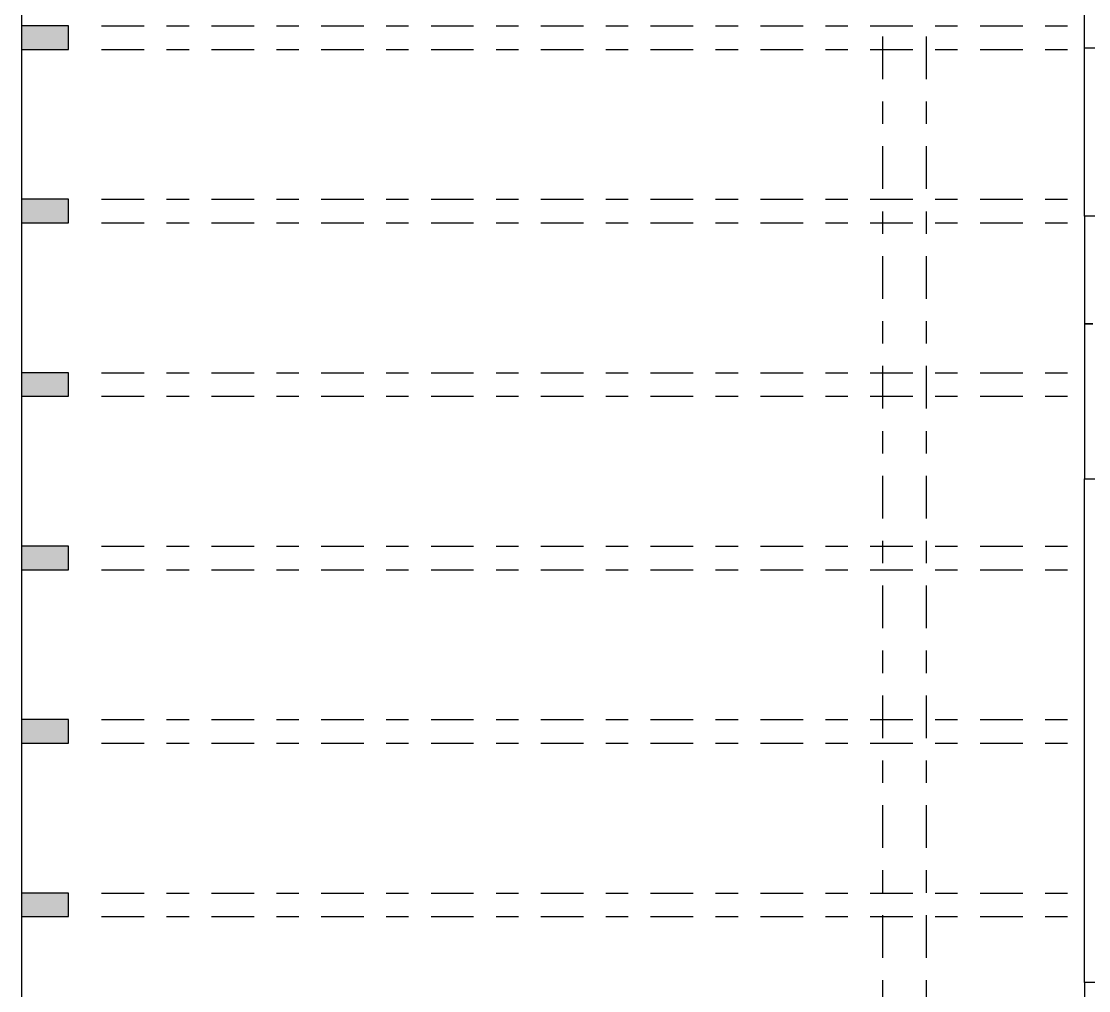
# Model space of a CAD drawing. Header units: millimetres. Extents: x 1573 to 2177, y 1587 to 1932.
# Drawn here: x 1891.256 to 1896.024, y 1911.691 to 1916.02 of the extents above; entities that cross this region are included whole.
import ezdxf

# ---------------------------------------------------------------- set-up
doc = ezdxf.new("R2010")
doc.units = ezdxf.units.MM
doc.header["$LTSCALE"] = 0.03
doc.linetypes.add('DASHDOT', pattern=[25.4, 12.7, -6.35, 0, -6.35])
doc.layers.add('-HIDRO', color=8, linetype='Continuous')

msp = doc.modelspace()

# ---------------------------------------------------------------- hatches: boundary and pattern name
at = {"layer": '-HIDRO'}
h = msp.add_hatch(color=256, dxfattribs=at)
h.dxf.hatch_style = 1
h.paths.add_polyline_path([(1891.2559, 1915.8952), (1891.4659, 1915.8952), (1891.4659, 1916.0002), (1891.2559, 1916.0002)])
h = msp.add_hatch(color=256, dxfattribs=at)
h.dxf.hatch_style = 1
h.paths.add_polyline_path([(1891.2559, 1915.1206), (1891.4659, 1915.1206), (1891.4659, 1915.2256), (1891.2559, 1915.2256)])
h = msp.add_hatch(color=256, dxfattribs=at)
h.dxf.hatch_style = 1
h.paths.add_polyline_path([(1891.2559, 1914.346), (1891.4659, 1914.346), (1891.4659, 1914.451), (1891.2559, 1914.451)])
h = msp.add_hatch(color=256, dxfattribs=at)
h.dxf.hatch_style = 1
h.paths.add_polyline_path([(1891.2559, 1913.5714), (1891.4659, 1913.5714), (1891.4659, 1913.6764), (1891.2559, 1913.6764)])
h = msp.add_hatch(color=256, dxfattribs=at)
h.dxf.hatch_style = 1
h.paths.add_polyline_path([(1891.2559, 1912.7968), (1891.4659, 1912.7968), (1891.4659, 1912.9018), (1891.2559, 1912.9018)])
h = msp.add_hatch(color=256, dxfattribs=at)
h.dxf.hatch_style = 1
h.paths.add_polyline_path([(1891.2559, 1912.0222), (1891.4659, 1912.0222), (1891.4659, 1912.1272), (1891.2559, 1912.1272)])

# ---------------------------------------------------------------- linework, layer by layer
for p, q in [((1891.2559, 1926.4843), (1891.2559, 1892.5888)), ((1896.0049, 1915.9003), (1896.0049, 1920.7453)), ((1891.4659, 1916.0002), (1891.2559, 1916.0002)), ((1891.2559, 1916.0002), (1891.2559, 1915.8952)), ((1891.4659, 1915.8952), (1891.4659, 1916.0002)), ((1891.2559, 1915.8952), (1891.4659, 1915.8952)), ((1896.0049, 1915.1503), (1896.0049, 1915.9003)), ((1896.2704, 1915.9003), (1896.0049, 1915.9003)), ((1891.4659, 1915.2256), (1891.2559, 1915.2256)), ((1891.2559, 1915.2256), (1891.2559, 1915.1206)), ((1891.4659, 1915.1206), (1891.4659, 1915.2256)), ((1891.2559, 1915.1206), (1891.4659, 1915.1206)), ((1896.2704, 1915.1503), (1896.0049, 1915.1503)), ((1896.0049, 1915.1503), (1896.0049, 1914.6688)), ((1896.0424, 1914.6688), (1896.0049, 1914.6688)), ((1896.0049, 1914.6688), (1896.0049, 1913.9773)), ((1896.0049, 1914.6688), (1896.0424, 1914.6688)), ((1891.4659, 1914.451), (1891.2559, 1914.451)), ((1891.2559, 1914.451), (1891.2559, 1914.346)), ((1891.4659, 1914.346), (1891.4659, 1914.451)), ((1891.2559, 1914.346), (1891.4659, 1914.346)), ((1896.0049, 1911.7273), (1896.0049, 1913.9773)), ((1896.0049, 1913.9773), (1896.2704, 1913.9773)), ((1891.4659, 1913.6764), (1891.2559, 1913.6764)), ((1891.2559, 1913.6764), (1891.2559, 1913.5714)), ((1891.4659, 1913.5714), (1891.4659, 1913.6764)), ((1891.2559, 1913.5714), (1891.4659, 1913.5714)), ((1891.4659, 1912.9018), (1891.2559, 1912.9018)), ((1891.2559, 1912.9018), (1891.2559, 1912.7968)), ((1891.4659, 1912.7968), (1891.4659, 1912.9018)), ((1891.2559, 1912.7968), (1891.4659, 1912.7968)), ((1891.4659, 1912.1272), (1891.2559, 1912.1272)), ((1891.2559, 1912.1272), (1891.2559, 1912.0222)), ((1891.4659, 1912.0222), (1891.4659, 1912.1272)), ((1891.2559, 1912.0222), (1891.4659, 1912.0222)), ((1896.2704, 1911.7273), (1896.0049, 1911.7273)), ((1896.0049, 1911.7273), (1896.0049, 1909.9528))]:
    msp.add_line(p, q, dxfattribs=at)
at = {"layer": '-HIDRO', "linetype": 'DASHDOT', "ltscale": 0.5}
for p, q in [((1895.1049, 1909.8763), (1895.1049, 1922.6203)), ((1895.2999, 1909.8763), (1895.2999, 1922.4253)), ((1891.6144, 1916.0002), (1896.0049, 1916.0002)), ((1891.6144, 1915.8952), (1896.0049, 1915.8952)), ((1891.6144, 1915.2256), (1896.0049, 1915.2256)), ((1891.6144, 1915.1206), (1896.0049, 1915.1206)), ((1891.6144, 1914.451), (1896.0049, 1914.451)), ((1891.6144, 1914.346), (1896.0049, 1914.346)), ((1891.6144, 1913.6764), (1896.0049, 1913.6764)), ((1891.6144, 1913.5714), (1896.0049, 1913.5714)), ((1891.6144, 1912.9018), (1896.0049, 1912.9018)), ((1891.6144, 1912.7968), (1896.0049, 1912.7968)), ((1891.6144, 1912.1272), (1896.0049, 1912.1272)), ((1891.6144, 1912.0222), (1896.0049, 1912.0222))]:
    msp.add_line(p, q, dxfattribs=at)

doc.saveas('drawing.dxf')
